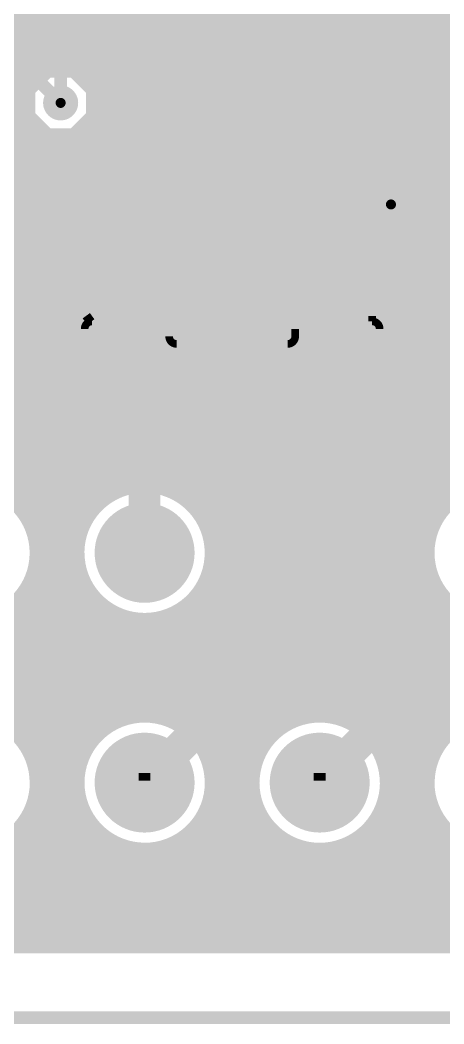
# Model space of a CAD drawing. Extents: x -5 to 208, y -5 to 206.
# Drawn here: x 120.22 to 128.69, y 119.87 to 139.96 of the extents above; entities that cross this region are included whole.
import ezdxf

# ---------------------------------------------------------------- set-up
doc = ezdxf.new("R2010")
doc.units = 0
doc.header["$MEASUREMENT"] = 0
doc.layers.get('0').update_dxf_attribs({"linetype": 'CONTINUOUS'})
for name, color, linetype in [('22-301-0_BOT', 7, 'CONTINUOUS'), ('22-301-0_DRD', 7, 'CONTINUOUS'), ('22-301-0_IN1', 1, 'CONTINUOUS'), ('22-301-0_IN2', 4, 'CONTINUOUS'), ('22-301-0_SMB', 3, 'CONTINUOUS'), ('22-301-0_SMT', 5, 'CONTINUOUS'), ('22-301-0_SPT', 10, 'CONTINUOUS'), ('22-301-0_SST', 14, 'CONTINUOUS'), ('22-301-0_TOP', 9, 'CONTINUOUS'), ('THRUHOLE_TAP', 13, 'CONTINUOUS')]:
    doc.layers.add(name, color=color, linetype=linetype)

# ---------------------------------------------------------------- blocks, each defined once
blk = doc.blocks.new('ROUND_28')
at = {"const_width": 0.99949}
blk.add_lwpolyline([(-0.499744, 0, 1), (0.499744, 0, 1)], format="xyb", close=True, dxfattribs=at)
blk = doc.blocks.new('ROUND_66')
at = {"const_width": 0.35052}
blk.add_lwpolyline([(-0.17526, 0, 1), (0.17526, 0, 1)], format="xyb", close=True, dxfattribs=at)
blk = doc.blocks.new('ROUND_68')
at = {"const_width": 0.35052}
blk.add_lwpolyline([(-0.17526, 0, 1), (0.17526, 0, 1)], format="xyb", close=True, dxfattribs=at)
blk = doc.blocks.new('RECTANGLE_19')
blk.add_solid([(1.3716, 1.0795), (1.3716, -1.0795), (-1.3716, 1.0795), (-1.3716, -1.0795)])
blk = doc.blocks.new('ROUND_73')
at = {"const_width": 0.10033}
blk.add_lwpolyline([(-0.050164, 0, 1), (0.050164, 0, 1)], format="xyb", close=True, dxfattribs=at)
blk = doc.blocks.new('ROUND_79')
at = {"const_width": 0.54991}
blk.add_lwpolyline([(-0.274954, 0, 1), (0.274954, 0, 1)], format="xyb", close=True, dxfattribs=at)

msp = doc.modelspace()

# ---------------------------------------------------------------- linework, layer by layer
at = {"layer": '22-301-0_BOT'}
for points, const_width in [([(121.031, 138.303), (121.031, 157.099), (120.777, 157.353), (120.777, 166.243), (121.666, 167.132), (121.666, 168.529), (120.904, 169.291)], 0.254), ([(127.635, 136.271), (117.475, 136.271)], 1.27), ([(132.08, 136.271), (127.635, 136.271)], 1.27)]:
    msp.add_lwpolyline(points, dxfattribs=dict(at, const_width=const_width))
at = {"layer": '22-301-0_DRD', "const_width": 0.254}
for points in [[(120.777, 138.938), (120.396, 138.557)], [(121.285, 138.938), (120.777, 138.938)], [(121.666, 138.557), (121.285, 138.938)], [(120.396, 138.557), (120.396, 138.049)], [(121.666, 138.049), (121.666, 138.557)], [(120.396, 138.049), (120.777, 137.668)], [(121.285, 137.668), (121.666, 138.049)], [(120.777, 137.668), (121.285, 137.668)], [(127.381, 136.906), (127, 136.525)], [(127.381, 136.906), (127, 136.525)], [(127.889, 136.906), (127.381, 136.906)], [(127.889, 136.906), (127.381, 136.906)], [(128.27, 136.525), (127.889, 136.906)], [(128.27, 136.525), (127.889, 136.906)], [(127, 136.525), (127, 136.017)], [(127, 136.525), (127, 136.017)], [(128.27, 136.017), (128.27, 136.525)], [(128.27, 136.017), (128.27, 136.525)], [(127, 136.017), (127.381, 135.636)], [(127, 136.017), (127.381, 135.636)], [(127.889, 135.636), (128.27, 136.017)], [(127.889, 135.636), (128.27, 136.017)], [(127.381, 135.636), (127.889, 135.636)], [(127.381, 135.636), (127.889, 135.636)], [(122.07494, 129.9337), (122.07494, 128.6637)], [(123.34494, 129.9337), (122.07494, 129.9337)], [(123.34494, 129.9337), (122.07494, 128.6637)], [(123.34494, 128.6637), (122.07494, 129.9337)], [(123.34494, 128.6637), (123.34494, 129.9337)], [(125.57506, 129.9337), (125.57506, 128.6637)], [(126.84506, 129.9337), (125.57506, 129.9337)], [(126.84506, 129.9337), (125.57506, 128.6637)], [(126.84506, 128.6637), (125.57506, 129.9337)], [(126.84506, 128.6637), (126.84506, 129.9337)], [(122.07494, 128.6637), (123.34494, 128.6637)], [(125.57506, 128.6637), (126.84506, 128.6637)], [(122.07494, 125.3363), (122.07494, 124.0663)], [(123.34494, 125.3363), (122.07494, 125.3363)], [(123.34494, 125.3363), (122.07494, 124.0663)], [(123.34494, 124.0663), (122.07494, 125.3363)], [(123.34494, 124.0663), (123.34494, 125.3363)], [(125.57506, 125.3363), (125.57506, 124.0663)], [(126.84506, 125.3363), (125.57506, 125.3363)], [(126.84506, 125.3363), (125.57506, 124.0663)], [(126.84506, 124.0663), (125.57506, 125.3363)], [(126.84506, 124.0663), (126.84506, 125.3363)], [(122.07494, 124.0663), (123.34494, 124.0663)], [(125.57506, 124.0663), (126.84506, 124.0663)], [(98.99904, 119.99976), (205.00086, 119.99976)]]:
    msp.add_lwpolyline(points, dxfattribs=at)
at = {"layer": '22-301-0_IN1', "const_width": 0.254}
for points in [[(122.3772, 166.37), (122.3772, 130.58648)], [(122.6058, 166.37), (122.6058, 130.62458)], [(122.8344, 166.37), (122.8344, 130.62204)], [(123.063, 166.37), (123.063, 130.5814)], [(123.2916, 166.37), (123.2916, 130.49504)], [(123.5202, 166.37), (123.5202, 130.3528)], [(123.7488, 166.37), (123.7488, 130.12928)], [(123.9774, 166.37), (123.9774, 129.70002)], [(124.206, 166.37), (124.206, 121.412)], [(124.4346, 166.37), (124.4346, 121.412)], [(124.6632, 166.37), (124.6632, 121.412)], [(124.8918, 166.37), (124.8918, 124.87656)], [(125.1204, 166.37), (125.1204, 125.4633)], [(125.349, 166.37), (125.349, 125.71222)], [(125.5776, 166.37), (125.5776, 125.8697)], [(125.8062, 166.37), (125.8062, 125.96622)], [(126.0348, 166.37), (126.0348, 126.01702)], [(126.2634, 166.37), (126.2634, 126.02718)], [(126.492, 166.37), (126.492, 125.99924)], [(126.7206, 166.37), (126.7206, 125.92812)], [(126.9492, 166.37), (126.9492, 125.80366)], [(127.1778, 166.37), (127.1778, 136.77392)], [(127.4064, 166.37), (127.4064, 136.91108)], [(127.635, 166.37), (127.635, 136.95172)], [(127.8636, 166.37), (127.8636, 136.91108)], [(128.0922, 166.37), (128.0922, 136.77392)], [(128.3208, 166.37), (128.3208, 121.412)], [(128.5494, 166.37), (128.5494, 129.94894)], [(128.778, 166.37), (128.778, 130.24866)], [(122.1486, 159.84474), (122.1486, 130.5052)], [(121.0056, 159.72536), (121.0056, 138.98118)], [(121.92, 159.58312), (121.92, 130.36804)], [(121.2342, 159.53994), (121.2342, 138.9507)], [(121.4628, 159.47136), (121.4628, 138.82878)], [(121.6914, 159.48406), (121.6914, 138.46302)], [(120.777, 146.99488), (120.777, 138.93292)], [(120.5484, 146.82724), (120.5484, 138.78052)], [(120.3198, 145.28038), (120.3198, 130.03022)], [(202.25512, 139.9286), (80.645, 139.9286)], [(204.47, 139.7), (80.645, 139.7)], [(204.47, 139.4714), (80.645, 139.4714)], [(204.47, 139.2428), (80.645, 139.2428)], [(204.47, 139.0142), (94.60992, 139.0142)], [(120.55094, 138.7856), (94.74708, 138.7856)], [(204.47, 138.7856), (121.50852, 138.7856)], [(120.40108, 138.557), (94.78772, 138.557)], [(164.44722, 138.557), (121.66092, 138.557)], [(120.35028, 138.3284), (111.41964, 138.3284)], [(164.21608, 138.3284), (121.70918, 138.3284)], [(120.38076, 138.0998), (111.60506, 138.0998)], [(164.12718, 138.0998), (121.6787, 138.0998)], [(121.6914, 138.14044), (121.6914, 130.15214)], [(120.50522, 137.8712), (111.67364, 137.8712)], [(120.5484, 137.82294), (120.5484, 121.412)], [(121.4628, 137.77722), (121.4628, 129.75844)], [(164.1221, 137.8712), (121.55678, 137.8712)], [(120.86844, 137.6426), (111.66094, 137.6426)], [(120.777, 137.67308), (120.777, 121.412)], [(121.0056, 137.62228), (121.0056, 121.412)], [(164.20084, 137.6426), (121.19102, 137.6426)], [(121.2342, 137.65276), (121.2342, 121.412)], [(164.40658, 137.414), (111.56188, 137.414)], [(180.4289, 137.1854), (111.29772, 137.1854)], [(180.31714, 136.9568), (109.26064, 136.9568)], [(127.13208, 136.7282), (117.97792, 136.7282)], [(131.57708, 136.7282), (128.13792, 136.7282)], [(126.99492, 136.4996), (118.11508, 136.4996)], [(131.43992, 136.4996), (128.27508, 136.4996)], [(126.95428, 136.271), (118.15572, 136.271)], [(131.39928, 136.271), (128.31572, 136.271)], [(126.99492, 136.0424), (118.11508, 136.0424)], [(131.43992, 136.0424), (128.27508, 136.0424)], [(127.13208, 135.8138), (117.97792, 135.8138)], [(127.1778, 135.76808), (127.1778, 125.61062)], [(128.0922, 135.76808), (128.0922, 121.412)], [(131.57708, 135.8138), (128.13792, 135.8138)], [(204.47, 135.5852), (90.67292, 135.5852)], [(127.4064, 135.63092), (127.4064, 125.27788)], [(127.635, 135.59028), (127.635, 121.412)], [(127.8636, 135.63092), (127.8636, 121.412)], [(204.47, 135.3566), (90.81008, 135.3566)], [(204.47, 135.128), (90.85072, 135.128)], [(204.47, 134.8994), (90.81008, 134.8994)], [(204.47, 134.6708), (90.67292, 134.6708)], [(204.47, 134.4422), (80.645, 134.4422)], [(204.47, 134.2136), (80.645, 134.2136)], [(204.47, 133.985), (80.645, 133.985)], [(204.47, 133.7564), (80.645, 133.7564)], [(204.47, 133.5278), (80.645, 133.5278)], [(204.47, 133.2992), (80.645, 133.2992)], [(204.47, 133.0706), (80.645, 133.0706)], [(204.47, 132.842), (80.645, 132.842)], [(204.47, 132.6134), (80.645, 132.6134)], [(204.47, 132.3848), (80.645, 132.3848)], [(204.47, 132.1562), (80.645, 132.1562)], [(204.47, 131.9276), (80.645, 131.9276)], [(204.47, 131.699), (80.645, 131.699)], [(204.47, 131.4704), (80.645, 131.4704)], [(204.47, 131.2418), (80.645, 131.2418)], [(204.47, 131.0132), (80.645, 131.0132)], [(204.47, 130.7846), (80.645, 130.7846)], [(122.2756, 130.556), (119.64416, 130.556)], [(129.27584, 130.556), (123.14428, 130.556)], [(121.86666, 130.3274), (120.0531, 130.3274)], [(128.8669, 130.3274), (123.55322, 130.3274)], [(121.64822, 130.0988), (120.27154, 130.0988)], [(128.64592, 130.0988), (123.77166, 130.0988)], [(121.50852, 129.8702), (120.4087, 129.8702)], [(128.50876, 129.8702), (123.90882, 129.8702)], [(121.4247, 129.6416), (120.49506, 129.6416)], [(128.42494, 129.6416), (123.99518, 129.6416)], [(121.38406, 129.413), (120.53316, 129.413)], [(128.3843, 129.413), (124.03328, 129.413)], [(121.38406, 129.1844), (120.53316, 129.1844)], [(128.3843, 129.1844), (124.03328, 129.1844)], [(121.4247, 128.9558), (120.49252, 128.9558)], [(121.4628, 128.83896), (121.4628, 125.16104)], [(123.9774, 128.89738), (123.9774, 125.10008)], [(128.42494, 128.9558), (123.99264, 128.9558)], [(121.50852, 128.7272), (120.4087, 128.7272)], [(128.50876, 128.7272), (123.90882, 128.7272)], [(128.5494, 128.651), (128.5494, 125.349)], [(121.64822, 128.4986), (120.269, 128.4986)], [(120.3198, 128.56718), (120.3198, 125.43028)], [(121.6914, 128.44526), (121.6914, 125.55474)], [(123.7488, 128.47066), (123.7488, 125.52934)], [(128.64846, 128.4986), (123.76912, 128.4986)], [(121.8692, 128.27), (120.05056, 128.27)], [(123.5202, 128.2446), (123.5202, 125.75286)], [(128.8669, 128.27), (123.55068, 128.27)], [(128.778, 128.35128), (128.778, 125.64872)], [(122.28068, 128.0414), (119.63908, 128.0414)], [(121.92, 128.22936), (121.92, 125.7681)], [(122.1486, 128.09474), (122.1486, 125.90526)], [(129.28092, 128.0414), (123.1392, 128.0414)], [(123.2916, 128.1049), (123.2916, 125.8951)], [(122.3772, 128.01092), (122.3772, 125.98654)], [(122.6058, 127.97282), (122.6058, 126.02464)], [(122.8344, 127.97536), (122.8344, 126.02464)], [(123.063, 128.01854), (123.063, 125.98146)], [(203.53528, 127.8128), (80.645, 127.8128)], [(203.30668, 127.5842), (80.645, 127.5842)], [(203.07808, 127.3556), (80.645, 127.3556)], [(202.84948, 127.127), (80.645, 127.127)], [(201.19594, 126.8984), (95.74276, 126.8984)], [(200.787, 126.6698), (96.1517, 126.6698)], [(193.9163, 126.4412), (96.42094, 126.4412)], [(193.9163, 126.2126), (96.61652, 126.2126)], [(122.3645, 125.984), (119.55526, 125.984)], [(125.86208, 125.984), (123.05538, 125.984)], [(129.3622, 125.984), (126.5555, 125.984)], [(121.89968, 125.7554), (120.01754, 125.7554)], [(125.3998, 125.7554), (123.51766, 125.7554)], [(128.89992, 125.7554), (127.01778, 125.7554)], [(121.66854, 125.5268), (120.25122, 125.5268)], [(125.16866, 125.5268), (123.75134, 125.5268)], [(128.66878, 125.5268), (127.24892, 125.5268)], [(121.52122, 125.2982), (120.396, 125.2982)], [(125.02134, 125.2982), (123.89612, 125.2982)], [(128.52146, 125.2982), (127.39624, 125.2982)], [(121.43232, 125.0696), (120.48744, 125.0696)], [(124.93244, 125.0696), (123.98756, 125.0696)], [(128.43256, 125.0696), (127.48514, 125.0696)], [(121.3866, 124.841), (120.53062, 124.841)], [(124.88672, 124.841), (124.03074, 124.841)], [(128.38684, 124.841), (127.53086, 124.841)], [(121.38406, 124.6124), (120.5357, 124.6124)], [(124.88164, 124.6124), (124.03582, 124.6124)], [(124.8918, 124.5235), (124.8918, 121.412)], [(128.38176, 124.6124), (127.53594, 124.6124)], [(121.41962, 124.3838), (120.50014, 124.3838)], [(121.4628, 124.23902), (121.4628, 121.412)], [(123.9774, 124.29998), (123.9774, 121.412)], [(124.9172, 124.3838), (124.00026, 124.3838)], [(128.41732, 124.3838), (127.50038, 124.3838)], [(121.49836, 124.1552), (120.4214, 124.1552)], [(124.99594, 124.1552), (123.92152, 124.1552)], [(127.4064, 124.12218), (127.4064, 121.412)], [(128.49606, 124.1552), (127.42164, 124.1552)], [(128.5494, 124.05106), (128.5494, 121.412)], [(121.6279, 123.9266), (120.28932, 123.9266)], [(120.3198, 123.96978), (120.3198, 121.412)], [(121.6914, 123.84532), (121.6914, 121.412)], [(123.7488, 123.87072), (123.7488, 121.412)], [(125.12802, 123.9266), (123.78944, 123.9266)], [(125.1204, 123.93676), (125.1204, 121.412)], [(128.62814, 123.9266), (127.28956, 123.9266)], [(121.83618, 123.698), (120.08358, 123.698)], [(121.92, 123.63196), (121.92, 121.412)], [(123.5202, 123.6472), (123.5202, 121.412)], [(125.3363, 123.698), (123.5837, 123.698)], [(125.349, 123.68784), (125.349, 121.412)], [(128.83642, 123.698), (127.08128, 123.698)], [(127.1778, 123.78944), (127.1778, 121.412)], [(128.778, 123.75134), (128.778, 121.412)], [(122.20702, 123.4694), (119.7102, 123.4694)], [(122.1486, 123.4948), (122.1486, 121.412)], [(122.3772, 123.41352), (122.3772, 121.412)], [(123.063, 123.4186), (123.063, 121.412)], [(125.70714, 123.4694), (123.21032, 123.4694)], [(123.2916, 123.50496), (123.2916, 121.412)], [(125.5776, 123.53036), (125.5776, 121.412)], [(125.8062, 123.43384), (125.8062, 121.412)], [(129.20726, 123.4694), (126.71044, 123.4694)], [(126.7206, 123.47194), (126.7206, 121.412)], [(126.9492, 123.5964), (126.9492, 121.412)], [(163.93414, 123.2408), (114.78514, 123.2408)], [(122.6058, 123.37542), (122.6058, 121.412)], [(122.8344, 123.37542), (122.8344, 121.412)], [(126.0348, 123.38304), (126.0348, 121.412)], [(126.2634, 123.37288), (126.2634, 121.412)], [(126.492, 123.40082), (126.492, 121.412)], [(163.76904, 123.0122), (114.95024, 123.0122)], [(163.67506, 122.7836), (115.04422, 122.7836)], [(163.63442, 122.555), (115.0874, 122.555)], [(163.6395, 122.3264), (115.07978, 122.3264)], [(163.69284, 122.0978), (115.02644, 122.0978)], [(163.8046, 121.8692), (114.91722, 121.8692)], [(163.99256, 121.6406), (114.72672, 121.6406)], [(164.36594, 121.412), (114.35334, 121.412)]]:
    msp.add_lwpolyline(points, dxfattribs=at)
for points in [[(121.031, 138.98372, 0.4142136), (120.35028, 138.303)], [(121.71172, 138.303, 0.4142136), (121.031, 138.98372)], [(120.35028, 138.303, 0.4142136), (121.031, 137.62228)], [(121.031, 137.62228, 0.4142136), (121.71172, 138.303)], [(127.635, 136.95172, 0.4142136), (126.95428, 136.271)], [(127.635, 136.95172, 0.4142136), (126.95428, 136.271)], [(128.31572, 136.271, 0.4142136), (127.635, 136.95172)], [(128.31572, 136.271, 0.4142136), (127.635, 136.95172)], [(126.95428, 136.271, 0.4142136), (127.635, 135.59028)], [(126.95428, 136.271, 0.4142136), (127.635, 135.59028)], [(127.635, 135.59028, 0.4142136), (128.31572, 136.271)], [(127.635, 135.59028, 0.4142136), (128.31572, 136.271)], [(120.53824, 129.2987, 0.4142136), (119.20982, 130.62712)], [(122.70994, 130.62966, 0.4142136), (121.37898, 129.2987)], [(124.03836, 129.2987, 0.4142136), (122.70994, 130.62712)], [(129.71018, 130.62966, 0.4142136), (128.37922, 129.2987)], [(119.20982, 127.97028, 0.4142136), (120.53824, 129.2987)], [(121.38152, 129.2987, 0.4142136), (122.70994, 127.97028)], [(122.70994, 127.97028, 0.4142136), (124.03836, 129.2987)], [(128.37922, 129.2987, 0.4142136), (129.71018, 127.96774)], [(120.53824, 124.7013, 0.4142136), (119.20982, 126.02972)], [(122.70994, 126.02972, 0.4142136), (121.38152, 124.7013)], [(124.03836, 124.7013, 0.4142136), (122.70994, 126.02972)], [(126.21006, 126.02972, 0.4142136), (124.88164, 124.7013)], [(127.53848, 124.7013, 0.4142136), (126.21006, 126.02972)], [(129.71018, 126.02972, 0.4142136), (128.38176, 124.7013)], [(119.20982, 123.37034, 0.4142136), (120.54078, 124.7013)], [(121.38152, 124.7013, 0.4142136), (122.70994, 123.37288)], [(122.70994, 123.37034, 0.4142136), (124.0409, 124.7013)], [(124.8791, 124.7013, 0.4142136), (126.21006, 123.37034)], [(126.21006, 123.37034, 0.4142136), (127.54102, 124.7013)], [(128.37922, 124.7013, 0.4142136), (129.71018, 123.37034)]]:
    msp.add_lwpolyline(points, format="xyb", dxfattribs=at)
at = {"layer": '22-301-0_IN2', "const_width": 0.254}
for points in [[(122.3772, 164.2618), (122.3772, 130.58648)], [(122.6058, 164.2618), (122.6058, 130.62458)], [(122.8344, 164.2618), (122.8344, 130.62204)], [(123.063, 164.2618), (123.063, 130.5814)], [(123.2916, 164.2618), (123.2916, 130.49504)], [(123.5202, 164.2618), (123.5202, 130.3528)], [(123.7488, 164.2618), (123.7488, 130.12928)], [(123.9774, 164.2618), (123.9774, 129.70002)], [(124.206, 164.2618), (124.206, 121.63298)], [(124.4346, 164.2618), (124.4346, 121.63298)], [(124.6632, 164.2618), (124.6632, 121.63298)], [(124.8918, 164.2618), (124.8918, 124.87656)], [(125.1204, 164.2618), (125.1204, 125.4633)], [(125.349, 164.2618), (125.349, 125.71222)], [(125.5776, 164.2618), (125.5776, 125.8697)], [(125.8062, 164.2618), (125.8062, 125.96622)], [(126.0348, 164.2618), (126.0348, 126.01702)], [(126.2634, 164.2618), (126.2634, 126.02718)], [(126.492, 164.2618), (126.492, 125.99924)], [(126.7206, 164.2618), (126.7206, 125.92812)], [(126.9492, 164.2618), (126.9492, 125.80366)], [(127.1778, 164.2618), (127.1778, 136.77392)], [(127.4064, 164.2618), (127.4064, 136.91108)], [(127.635, 164.2618), (127.635, 136.95172)], [(127.8636, 164.2618), (127.8636, 136.91108)], [(128.0922, 164.2618), (128.0922, 136.77392)], [(128.3208, 164.2618), (128.3208, 121.6279)], [(128.5494, 164.2618), (128.5494, 129.94894)], [(128.778, 164.2618), (128.778, 130.24866)], [(122.1486, 159.84474), (122.1486, 130.5052)], [(121.92, 159.58312), (121.92, 130.36804)], [(121.4628, 159.4231), (121.4628, 138.82878)], [(121.6914, 159.48406), (121.6914, 138.46302)], [(121.0056, 159.1818), (121.0056, 138.98118)], [(121.2342, 159.23006), (121.2342, 138.9507)], [(120.777, 146.99488), (120.777, 139.20216)], [(120.5484, 146.82724), (120.5484, 139.43076)], [(120.3198, 145.28038), (120.3198, 139.65936)], [(119.83466, 140.14704), (120.99798, 138.98118)], [(204.47, 139.9794), (119.99976, 139.9794)], [(66.421, 136.398), (69.596, 139.573), (71.12, 139.573), (71.374, 139.827), (72.39, 139.827), (72.644, 139.573), (93.218, 139.573), (93.472, 139.827), (119.507, 139.827), (121.031, 138.303)], [(204.47, 139.7508), (120.22836, 139.7508)], [(204.47, 139.5222), (120.45696, 139.5222)], [(119.3165, 139.3698), (120.35028, 138.33602)], [(204.47, 139.2936), (120.68556, 139.2936)], [(204.47, 139.065), (120.91416, 139.065)], [(121.031, 138.98372), (120.99789, 138.98291)], [(204.47, 138.8364), (121.45264, 138.8364)], [(164.55136, 138.6078), (121.63806, 138.6078)], [(120.3071, 138.3792), (111.34598, 138.3792)], [(120.3198, 138.3665), (120.3198, 130.03022)], [(120.35028, 138.33602), (120.34948, 138.303)], [(164.2491, 138.3792), (121.70664, 138.3792)], [(120.36806, 138.1506), (111.57712, 138.1506)], [(121.6914, 138.14044), (121.6914, 130.15214)], [(164.13734, 138.1506), (121.69394, 138.1506)], [(120.46712, 137.922), (111.66602, 137.922)], [(164.11702, 137.922), (121.59488, 137.922)], [(120.72874, 137.6934), (111.66856, 137.6934)], [(120.5484, 137.82294), (120.5484, 121.63806)], [(164.17544, 137.6934), (121.33072, 137.6934)], [(121.4628, 137.77722), (121.4628, 129.75844)], [(120.777, 137.67308), (120.777, 121.63806)], [(121.0056, 137.62228), (121.0056, 121.63552)], [(121.2342, 137.65276), (121.2342, 121.63552)], [(164.34308, 137.4648), (111.59236, 137.4648)], [(180.47208, 137.2362), (111.38408, 137.2362)], [(180.33492, 137.0076), (109.26318, 137.0076)], [(127.18288, 136.779), (117.92712, 136.779)], [(131.62788, 136.779), (128.08712, 136.779)], [(127.01524, 136.5504), (118.09476, 136.5504)], [(131.46024, 136.5504), (128.25476, 136.5504)], [(126.95682, 136.3218), (118.15318, 136.3218)], [(131.40182, 136.3218), (128.31318, 136.3218)], [(126.97714, 136.0932), (118.13032, 136.0932)], [(131.42214, 136.0932), (128.29032, 136.0932)], [(127.0889, 135.8646), (118.01856, 135.8646)], [(127.1778, 135.76808), (127.1778, 125.61062)], [(128.0922, 135.76808), (128.0922, 121.6279)], [(131.5339, 135.8646), (128.17856, 135.8646)], [(127.39116, 135.636), (117.7163, 135.636)], [(127.4064, 135.63092), (127.4064, 125.27788)], [(127.635, 135.59028), (127.635, 121.6279)], [(127.8636, 135.63092), (127.8636, 121.6279)], [(131.83616, 135.636), (127.8763, 135.636)], [(204.47, 135.4074), (90.78976, 135.4074)], [(204.47, 135.1788), (90.84818, 135.1788)], [(204.47, 134.9502), (90.82532, 134.9502)], [(204.47, 134.7216), (90.71356, 134.7216)], [(204.47, 134.493), (90.4113, 134.493)], [(204.47, 134.2644), (80.8482, 134.2644)], [(204.47, 134.0358), (80.8482, 134.0358)], [(204.47, 133.8072), (80.8482, 133.8072)], [(204.47, 133.5786), (80.8482, 133.5786)], [(204.47, 133.35), (80.8482, 133.35)], [(204.47, 133.1214), (80.8482, 133.1214)], [(204.47, 132.8928), (80.8482, 132.8928)], [(204.47, 132.6642), (80.8482, 132.6642)], [(204.47, 132.4356), (80.8482, 132.4356)], [(204.47, 132.207), (80.8482, 132.207)], [(204.47, 131.9784), (80.8482, 131.9784)], [(204.47, 131.7498), (80.8482, 131.7498)], [(204.47, 131.5212), (80.8482, 131.5212)], [(204.47, 131.2926), (80.8482, 131.2926)], [(204.47, 131.064), (80.8482, 131.064)], [(204.47, 130.8354), (80.8482, 130.8354)], [(122.46864, 130.6068), (119.45112, 130.6068)], [(129.46888, 130.6068), (122.95124, 130.6068)], [(121.9327, 130.3782), (119.98706, 130.3782)], [(128.93294, 130.3782), (123.48718, 130.3782)], [(121.68632, 130.1496), (120.2309, 130.1496)], [(128.68656, 130.1496), (123.73102, 130.1496)], [(121.53392, 129.921), (120.3833, 129.921)], [(128.53416, 129.921), (123.88342, 129.921)], [(121.43994, 129.6924), (120.47982, 129.6924)], [(128.44018, 129.6924), (123.97994, 129.6924)], [(121.39168, 129.4638), (120.52808, 129.4638)], [(128.38938, 129.4638), (124.0282, 129.4638)], [(121.38152, 129.2352), (120.53824, 129.2352)], [(128.38176, 129.2352), (124.03836, 129.2352)], [(121.412, 129.0066), (120.50522, 129.0066)], [(121.4628, 128.83896), (121.4628, 125.16104)], [(123.9774, 128.89738), (123.9774, 125.10008)], [(128.41224, 129.0066), (124.00534, 129.0066)], [(121.48566, 128.778), (120.43156, 128.778)], [(128.4859, 128.778), (123.93168, 128.778)], [(128.5494, 128.651), (128.5494, 125.349)], [(121.61266, 128.5494), (120.3071, 128.5494)], [(120.3198, 128.56718), (120.3198, 125.43028)], [(121.6914, 128.44526), (121.6914, 125.55474)], [(123.7488, 128.47066), (123.7488, 125.52934)], [(128.61036, 128.5494), (123.80722, 128.5494)], [(121.81078, 128.3208), (120.10898, 128.3208)], [(123.5202, 128.2446), (123.5202, 125.75286)], [(128.80848, 128.3208), (123.6091, 128.3208)], [(128.778, 128.35128), (128.778, 125.64872)], [(122.15368, 128.0922), (119.76608, 128.0922)], [(121.92, 128.22936), (121.92, 125.7681)], [(122.1486, 128.09474), (122.1486, 125.90526)], [(129.15392, 128.0922), (123.2662, 128.0922)], [(123.2916, 128.1049), (123.2916, 125.8951)], [(204.47, 127.8636), (80.8482, 127.8636)], [(122.3772, 128.01092), (122.3772, 125.98654)], [(122.6058, 127.97282), (122.6058, 126.02464)], [(122.8344, 127.97536), (122.8344, 126.02464)], [(123.063, 128.01854), (123.063, 125.98146)], [(204.47, 127.635), (80.8482, 127.635)], [(204.47, 127.4064), (80.8482, 127.4064)], [(204.47, 127.1778), (80.8482, 127.1778)], [(201.32802, 126.9492), (95.61068, 126.9492)], [(200.86066, 126.7206), (96.07804, 126.7206)], [(200.5711, 126.492), (96.3676, 126.492)], [(200.36282, 126.2634), (96.57588, 126.2634)], [(200.20534, 126.0348), (96.73336, 126.0348)], [(121.9708, 125.8062), (119.94642, 125.8062)], [(125.47092, 125.8062), (123.44654, 125.8062)], [(128.97104, 125.8062), (126.94666, 125.8062)], [(121.71172, 125.5776), (120.20804, 125.5776)], [(125.2093, 125.5776), (123.70816, 125.5776)], [(128.70942, 125.5776), (127.20828, 125.5776)], [(121.54916, 125.349), (120.3706, 125.349)], [(125.04928, 125.349), (123.87072, 125.349)], [(128.5494, 125.349), (127.3683, 125.349)], [(121.44756, 125.1204), (120.46966, 125.1204)], [(124.94768, 125.1204), (123.96978, 125.1204)], [(128.4478, 125.1204), (127.4699, 125.1204)], [(121.39422, 124.8918), (120.52554, 124.8918)], [(124.89434, 124.8918), (124.02566, 124.8918)], [(128.39446, 124.8918), (127.52324, 124.8918)], [(121.38152, 124.6632), (120.53824, 124.6632)], [(124.8791, 124.6632), (124.03836, 124.6632)], [(128.37922, 124.6632), (127.53848, 124.6632)], [(121.40692, 124.4346), (120.51284, 124.4346)], [(124.90704, 124.4346), (124.01296, 124.4346)], [(124.8918, 124.5235), (124.8918, 121.63298)], [(128.40716, 124.4346), (127.51054, 124.4346)], [(121.4628, 124.23902), (121.4628, 121.63552)], [(123.9774, 124.29998), (123.9774, 121.63298)], [(121.4755, 124.206), (120.44426, 124.206)], [(124.97562, 124.206), (123.94438, 124.206)], [(127.4064, 124.12218), (127.4064, 121.6279)], [(128.47574, 124.206), (127.44196, 124.206)], [(128.5494, 124.05106), (128.5494, 121.6279)], [(120.3198, 123.96978), (120.3198, 121.63806)], [(121.59488, 123.9774), (120.32488, 123.9774)], [(121.6914, 123.84532), (121.6914, 121.63552)], [(123.7488, 123.87072), (123.7488, 121.63298)], [(125.09246, 123.9774), (123.825, 123.9774)], [(125.1204, 123.93676), (125.1204, 121.63298)], [(128.59258, 123.9774), (127.32512, 123.9774)], [(121.7803, 123.7488), (120.13692, 123.7488)], [(121.92, 123.63196), (121.92, 121.63552)], [(123.5202, 123.6472), (123.5202, 121.63298)], [(125.28042, 123.7488), (123.63704, 123.7488)], [(125.349, 123.68784), (125.349, 121.63044)], [(128.78054, 123.7488), (127.13716, 123.7488)], [(127.1778, 123.78944), (127.1778, 121.63044)], [(128.778, 123.75134), (128.778, 121.6279)], [(122.0978, 123.5202), (119.82196, 123.5202)], [(122.1486, 123.4948), (122.1486, 121.63552)], [(122.3772, 123.41352), (122.3772, 121.63552)], [(123.063, 123.4186), (123.063, 121.63298)], [(123.2916, 123.50496), (123.2916, 121.63298)], [(125.59792, 123.5202), (123.32208, 123.5202)], [(125.5776, 123.53036), (125.5776, 121.63044)], [(125.8062, 123.43384), (125.8062, 121.63044)], [(126.7206, 123.47194), (126.7206, 121.63044)], [(129.09804, 123.5202), (126.81966, 123.5202)], [(126.9492, 123.5964), (126.9492, 121.63044)], [(163.98494, 123.2916), (114.73434, 123.2916)], [(122.6058, 123.37542), (122.6058, 121.63552)], [(122.8344, 123.37542), (122.8344, 121.63552)], [(126.0348, 123.38304), (126.0348, 121.63044)], [(126.2634, 123.37288), (126.2634, 121.63044)], [(126.492, 123.40082), (126.492, 121.63044)], [(163.79952, 123.063), (114.9223, 123.063)], [(163.6903, 122.8344), (115.02898, 122.8344)], [(163.6395, 122.6058), (115.08232, 122.6058)], [(163.63442, 122.3772), (115.08486, 122.3772)], [(163.6776, 122.1486), (115.04168, 122.1486)], [(163.77412, 121.92), (114.94516, 121.92)], [(114.72926, 121.64314), (164.05606, 121.58726)], [(163.94176, 121.6914), (114.77752, 121.6914)]]:
    msp.add_lwpolyline(points, dxfattribs=at)
for points in [[(121.71172, 138.303, 0.4142136), (121.031, 138.98372)], [(120.35028, 138.303, 0.4142136), (121.031, 137.62228)], [(121.031, 137.62228, 0.4142136), (121.71172, 138.303)], [(127.635, 136.95172, 0.4142136), (126.95428, 136.271)], [(127.635, 136.95172, 0.4142136), (126.95428, 136.271)], [(128.31572, 136.271, 0.4142136), (127.635, 136.95172)], [(128.31572, 136.271, 0.4142136), (127.635, 136.95172)], [(126.95428, 136.271, 0.4142136), (127.635, 135.59028)], [(126.95428, 136.271, 0.4142136), (127.635, 135.59028)], [(127.635, 135.59028, 0.4142136), (128.31572, 136.271)], [(127.635, 135.59028, 0.4142136), (128.31572, 136.271)], [(120.53824, 129.2987, 0.4142136), (119.20982, 130.62712)], [(122.70994, 130.62966, 0.4142136), (121.37898, 129.2987)], [(124.03836, 129.2987, 0.4142136), (122.70994, 130.62712)], [(129.71018, 130.62966, 0.4142136), (128.37922, 129.2987)], [(119.20982, 127.97028, 0.4142136), (120.53824, 129.2987)], [(121.38152, 129.2987, 0.4142136), (122.70994, 127.97028)], [(122.70994, 127.97028, 0.4142136), (124.03836, 129.2987)], [(128.37922, 129.2987, 0.4142136), (129.71018, 127.96774)], [(120.53824, 124.7013, 0.4142136), (119.20982, 126.02972)], [(122.70994, 126.02972, 0.4142136), (121.38152, 124.7013)], [(124.03836, 124.7013, 0.4142136), (122.70994, 126.02972)], [(126.21006, 126.02972, 0.4142136), (124.88164, 124.7013)], [(127.53848, 124.7013, 0.4142136), (126.21006, 126.02972)], [(129.71018, 126.02972, 0.4142136), (128.38176, 124.7013)], [(119.20982, 123.37034, 0.4142136), (120.54078, 124.7013)], [(121.38152, 124.7013, 0.4142136), (122.70994, 123.37288)], [(122.70994, 123.37034, 0.4142136), (124.0409, 124.7013)], [(124.8791, 124.7013, 0.4142136), (126.21006, 123.37034)], [(126.21006, 123.37034, 0.4142136), (127.54102, 124.7013)], [(128.37922, 124.7013, 0.4142136), (129.71018, 123.37034)]]:
    msp.add_lwpolyline(points, format="xyb", dxfattribs=at)
at = {"layer": '22-301-0_SST', "const_width": 0.1524}
for points in [[(125.63856, 143.16456), (125.63602, 138.811), (125.63602, 137.1727), (129.63398, 137.1727), (129.6416, 144.2974), (129.1844, 144.7546), (125.984, 144.7546), (125.6284, 144.3228), (125.63856, 143.16456)], [(125.09246, 139.58062), (124.75464, 139.58062), (124.07646, 139.81684), (124.75464, 140.0556), (125.09246, 140.0556)], [(124.92228, 138.74242), (125.09246, 138.80084), (125.09246, 139.15644), (124.92228, 139.2174), (124.75464, 139.2174), (124.58446, 139.15644), (124.58446, 138.80084), (124.41428, 138.74242), (124.24664, 138.74242), (124.07646, 138.80084), (124.07646, 139.15644), (124.24664, 139.2174)], [(124.41428, 137.90422), (124.41428, 138.3792), (125.09246, 138.14044), (125.09246, 138.0236), (124.07646, 138.0236)], [(124.58446, 137.48004), (124.58446, 137.12444), (124.41428, 137.06602), (124.24664, 137.06602), (124.07646, 137.12444), (124.07646, 137.48004), (124.24664, 137.541), (124.41428, 137.541), (125.09246, 137.30224)], [(127.60452, 134.9883), (121.31548, 134.9883)], [(121.33834, 134.9883), (127.62738, 134.9883)], [(124.62002, 130.88874), (124.29998, 130.88874), (121.66092, 130.88874), (121.51106, 130.88874), (121.51106, 131.8006), (121.51106, 131.93014), (121.51106, 132.21716), (121.51106, 133.88594), (121.51614, 133.92912), (120.5611, 133.92912), (120.5611, 134.23646)], [(120.58396, 131.93014), (120.58396, 132.21716), (120.58396, 133.92912), (120.58396, 134.23646)], [(128.3589, 131.93014), (128.3589, 132.21716), (128.3589, 133.92912), (128.3589, 134.23646)], [(120.5611, 131.93014), (120.5611, 132.21716), (120.5611, 133.92912)], [(121.66092, 134.0358), (121.51614, 133.92912)], [(127.40894, 130.88874), (127.8001, 130.88874), (127.8001, 127.70866), (124.62002, 127.70866), (124.62002, 130.88874), (127.25908, 130.88874), (127.40894, 130.88874), (127.40894, 131.8006), (127.40894, 131.93014), (127.40894, 132.21716), (127.40894, 133.88594), (127.40386, 133.92912), (127.25908, 134.0358), (121.66092, 134.0358), (121.66092, 133.93166)], [(123.20016, 133.6294), (123.20016, 133.7818), (123.20016, 133.93166), (123.20016, 134.01548), (125.71984, 134.01548), (125.71984, 133.93166), (125.71984, 133.7818)], [(127.25908, 134.0358), (127.25908, 133.93166)], [(128.3589, 133.92912), (127.40386, 133.92912)], [(125.71984, 133.7818), (125.71984, 133.6294)], [(125.56998, 133.47954), (123.35002, 133.47954)], [(121.51106, 131.93014), (120.5611, 131.93014), (120.5611, 131.8006), (120.5611, 131.72948), (112.70996, 131.72948), (111.7092, 131.72948), (110.109, 131.72948)], [(138.80846, 131.72948), (128.3589, 131.72948), (128.3589, 131.8006), (128.3589, 131.93014), (127.40894, 131.93014)], [(117.61978, 130.88874), (117.61978, 127.70866), (120.79986, 127.70866), (120.79986, 130.88874), (117.61978, 130.88874)], [(121.51106, 130.88874), (121.1199, 130.88874), (121.1199, 127.70866), (124.29998, 127.70866), (124.29998, 130.88874)], [(128.12014, 130.88874), (128.12014, 127.70866), (131.30022, 127.70866), (131.30022, 130.88874), (128.12014, 130.88874)], [(122.82678, 129.41808), (122.5931, 129.41808), (122.39244, 129.6162), (122.39244, 128.9812), (123.02744, 128.9812), (122.82678, 129.18186), (122.82678, 129.41808), (123.02744, 129.6162), (123.02744, 128.9812)], [(126.3269, 129.41808), (126.09068, 129.41808), (125.89256, 129.6162), (125.89256, 128.9812), (126.52756, 128.9812), (126.3269, 129.18186), (126.3269, 129.41808), (126.52756, 129.6162), (126.52756, 128.9812)], [(123.02744, 129.6162), (122.39244, 129.6162)], [(126.52756, 129.6162), (125.89256, 129.6162)], [(122.82678, 129.18186), (122.5931, 129.18186), (122.5931, 129.41808)], [(126.3269, 129.18186), (126.09068, 129.18186), (126.09068, 129.41808)], [(122.39244, 128.9812), (122.5931, 129.18186)], [(125.89256, 128.9812), (126.09068, 129.18186)], [(117.61978, 126.29134), (117.61978, 123.11126), (120.79986, 123.11126), (120.79986, 126.29134), (117.61978, 126.29134)], [(121.1199, 126.29134), (121.1199, 123.11126), (124.29998, 123.11126), (124.29998, 126.29134), (121.1199, 126.29134)], [(124.62002, 126.29134), (124.62002, 123.11126), (127.8001, 123.11126), (127.8001, 126.29134), (124.62002, 126.29134)], [(128.12014, 126.29134), (128.12014, 123.11126), (131.30022, 123.11126), (131.30022, 126.29134), (128.12014, 126.29134)], [(122.39244, 125.0188), (122.5931, 124.81814), (122.5931, 124.58192), (122.39244, 124.3838), (122.39244, 125.0188), (123.02744, 125.0188), (122.82678, 124.81814), (122.82678, 124.58192), (122.5931, 124.58192)], [(122.82678, 124.58192), (123.02744, 124.3838), (123.02744, 125.0188)], [(125.89256, 125.0188), (126.09068, 124.81814), (126.09068, 124.58192), (125.89256, 124.3838), (125.89256, 125.0188), (126.52756, 125.0188), (126.3269, 124.81814), (126.3269, 124.58192), (126.09068, 124.58192)], [(126.3269, 124.58192), (126.52756, 124.3838), (126.52756, 125.0188)], [(122.5931, 124.81814), (122.82678, 124.81814)], [(126.09068, 124.81814), (126.3269, 124.81814)], [(123.02744, 124.3838), (122.39244, 124.3838)], [(126.52756, 124.3838), (125.89256, 124.3838)], [(110.109, 121.7295), (138.80846, 121.7295)]]:
    msp.add_lwpolyline(points, dxfattribs=at)
for points in [[(121.33834, 134.9883, 0.4142136), (120.5865, 134.23646)], [(128.3589, 134.23646, 0.4142136), (127.60452, 134.99084)], [(121.66092, 133.93166, 0.4142136), (121.51106, 133.7818)], [(127.40894, 133.7818, 0.4142136), (127.25908, 133.93166)], [(123.20016, 133.6294, 0.4142136), (123.35002, 133.47954)], [(125.56998, 133.47954, 0.4142136), (125.71984, 133.6294)]]:
    msp.add_lwpolyline(points, format="xyb", dxfattribs=at)
at = {"layer": '22-301-0_TOP'}
for points, const_width in [([(127.635, 143.1798), (127.4318, 143.383), (124.587, 143.383), (124.46, 143.256), (124.46, 126.44882), (122.70994, 124.7013)], 0.635), ([(122.70994, 129.2987), (122.70994, 138.02106), (117.5512, 143.1798), (117.475, 143.1798)], 0.635), ([(132.08, 143.1798), (132.0038, 143.1798), (129.794, 140.97), (129.794, 133.604), (128.016, 131.826), (128.016, 126.50724), (126.21006, 124.7013)], 0.635), ([(127.635, 138.7602), (127.635, 136.271)], 1.27), ([(127.635, 136.271), (127.635, 138.7602)], 1.27)]:
    msp.add_lwpolyline(points, dxfattribs=dict(at, const_width=const_width))

# ---------------------------------------------------------------- block references
at = {"layer": '22-301-0_BOT'}
for name, p in [('ROUND_66', (121.031, 138.303)), ('ROUND_66', (127.635, 136.271)), ('ROUND_28', (122.70994, 129.2987)), ('ROUND_28', (126.21006, 129.2987)), ('ROUND_28', (122.70994, 124.7013)), ('ROUND_28', (126.21006, 124.7013))]:
    msp.add_blockref(name, p, dxfattribs=at)
at = {"layer": '22-301-0_IN1'}
for name, p in [('ROUND_68', (121.031, 138.303)), ('ROUND_68', (127.635, 136.271)), ('ROUND_28', (122.70994, 129.2987)), ('ROUND_28', (126.21006, 129.2987)), ('ROUND_28', (122.70994, 124.7013)), ('ROUND_28', (126.21006, 124.7013))]:
    msp.add_blockref(name, p, dxfattribs=at)
at = {"layer": '22-301-0_IN2'}
for name, p in [('ROUND_66', (121.031, 138.303)), ('ROUND_68', (127.635, 136.271)), ('ROUND_28', (122.70994, 129.2987)), ('ROUND_28', (126.21006, 129.2987)), ('ROUND_28', (122.70994, 124.7013)), ('ROUND_28', (126.21006, 124.7013))]:
    msp.add_blockref(name, p, dxfattribs=at)
at = {"layer": '22-301-0_SMB'}
for p in [(122.70994, 129.2987), (126.21006, 129.2987), (122.70994, 124.7013), (126.21006, 124.7013)]:
    msp.add_blockref('ROUND_28', p, dxfattribs=at)
at = {"layer": '22-301-0_SMT'}
for name, p in [('RECTANGLE_19', (127.635, 138.7602)), ('ROUND_28', (122.70994, 129.2987)), ('ROUND_28', (126.21006, 129.2987)), ('ROUND_28', (122.70994, 124.7013)), ('ROUND_28', (126.21006, 124.7013))]:
    msp.add_blockref(name, p, dxfattribs=at)
at = {"layer": '22-301-0_SPT'}
msp.add_blockref('RECTANGLE_19', (127.635, 138.7602), dxfattribs=at)
at = {"layer": '22-301-0_TOP'}
for name, p in [('RECTANGLE_19', (127.635, 138.7602)), ('ROUND_66', (121.031, 138.303)), ('ROUND_66', (127.635, 136.271)), ('ROUND_28', (122.70994, 129.2987)), ('ROUND_28', (126.21006, 129.2987)), ('ROUND_28', (122.70994, 124.7013)), ('ROUND_28', (126.21006, 124.7013))]:
    msp.add_blockref(name, p, dxfattribs=at)
at = {"layer": 'THRUHOLE_TAP'}
for name, p in [('ROUND_73', (121.031, 138.303)), ('ROUND_73', (127.635, 136.271)), ('ROUND_79', (122.70994, 129.2987)), ('ROUND_79', (126.21006, 129.2987)), ('ROUND_79', (122.70994, 124.7013)), ('ROUND_79', (126.21006, 124.7013))]:
    msp.add_blockref(name, p, dxfattribs=at)

doc.saveas('drawing.dxf')
